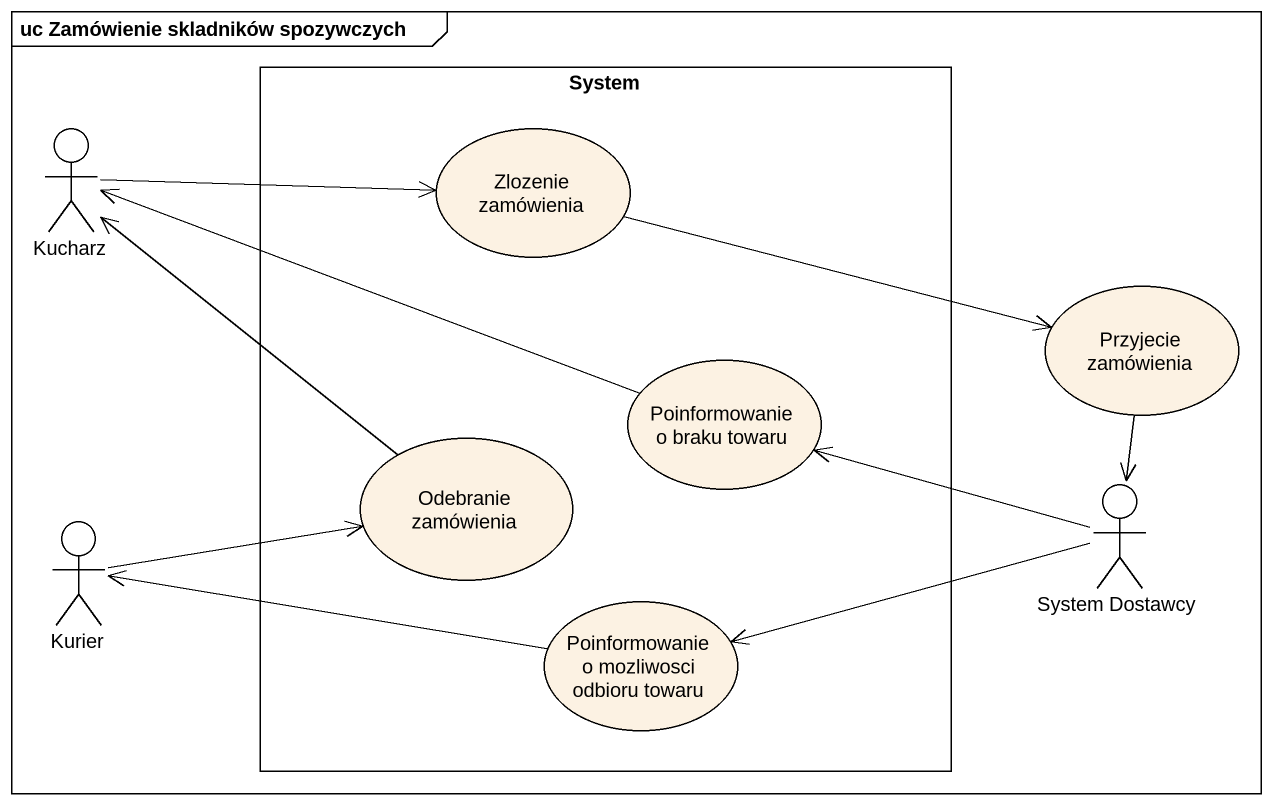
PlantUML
@startuml
mainframe uc Zamówienie skladników spozywczych
actor Kucharz
rectangle System {
  usecase "Zlozenie zamówienia" as Zlozenie_zamówienia
  usecase "Poinformowanie o braku towaru" as Poinformowanie_o_braku
  usecase "Odebranie zamówienia" as Odebranie_zamówienia
  usecase "Poinformowanie o mozliwosci odbioru towaru" as Poinformowanie_o_mozliwosci
}
usecase "Przyjecie zamówienia" as Przyjecie_zamówienia
actor Kurier
actor "System Dostawcy" as System_Dostawcy
Kucharz -right-> Zlozenie_zamówienia
Kucharz <-right- Poinformowanie_o_braku
Kucharz <-- Odebranie_zamówienia
Zlozenie_zamówienia -right-> Przyjecie_zamówienia
Kurier -right-> Odebranie_zamówienia
Kurier <-right- Poinformowanie_o_mozliwosci
System_Dostawcy <-up- Przyjecie_zamówienia
System_Dostawcy -left-> Poinformowanie_o_braku
System_Dostawcy -left-> Poinformowanie_o_mozliwosci
@enduml
